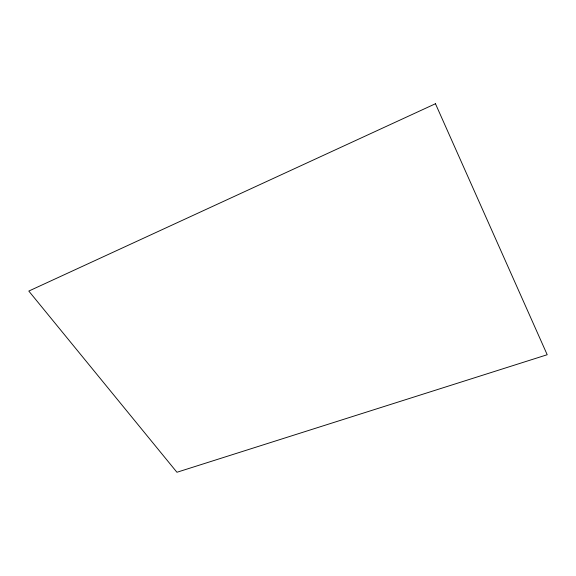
<?xml version="1.0" encoding="UTF-8"?>
<svg xmlns="http://www.w3.org/2000/svg" width="576" height="576" viewBox="0 0 576 576"><rect width="100%" height="100%" fill="white"/><g stroke="black" fill="none" stroke-linecap="round" stroke-linejoin="round"><path stroke-width="0.86" d="M435.463 103.738L28.8 291.067L176.933 472.262L547.2 354.73L435.463 103.738"/></g></svg>
